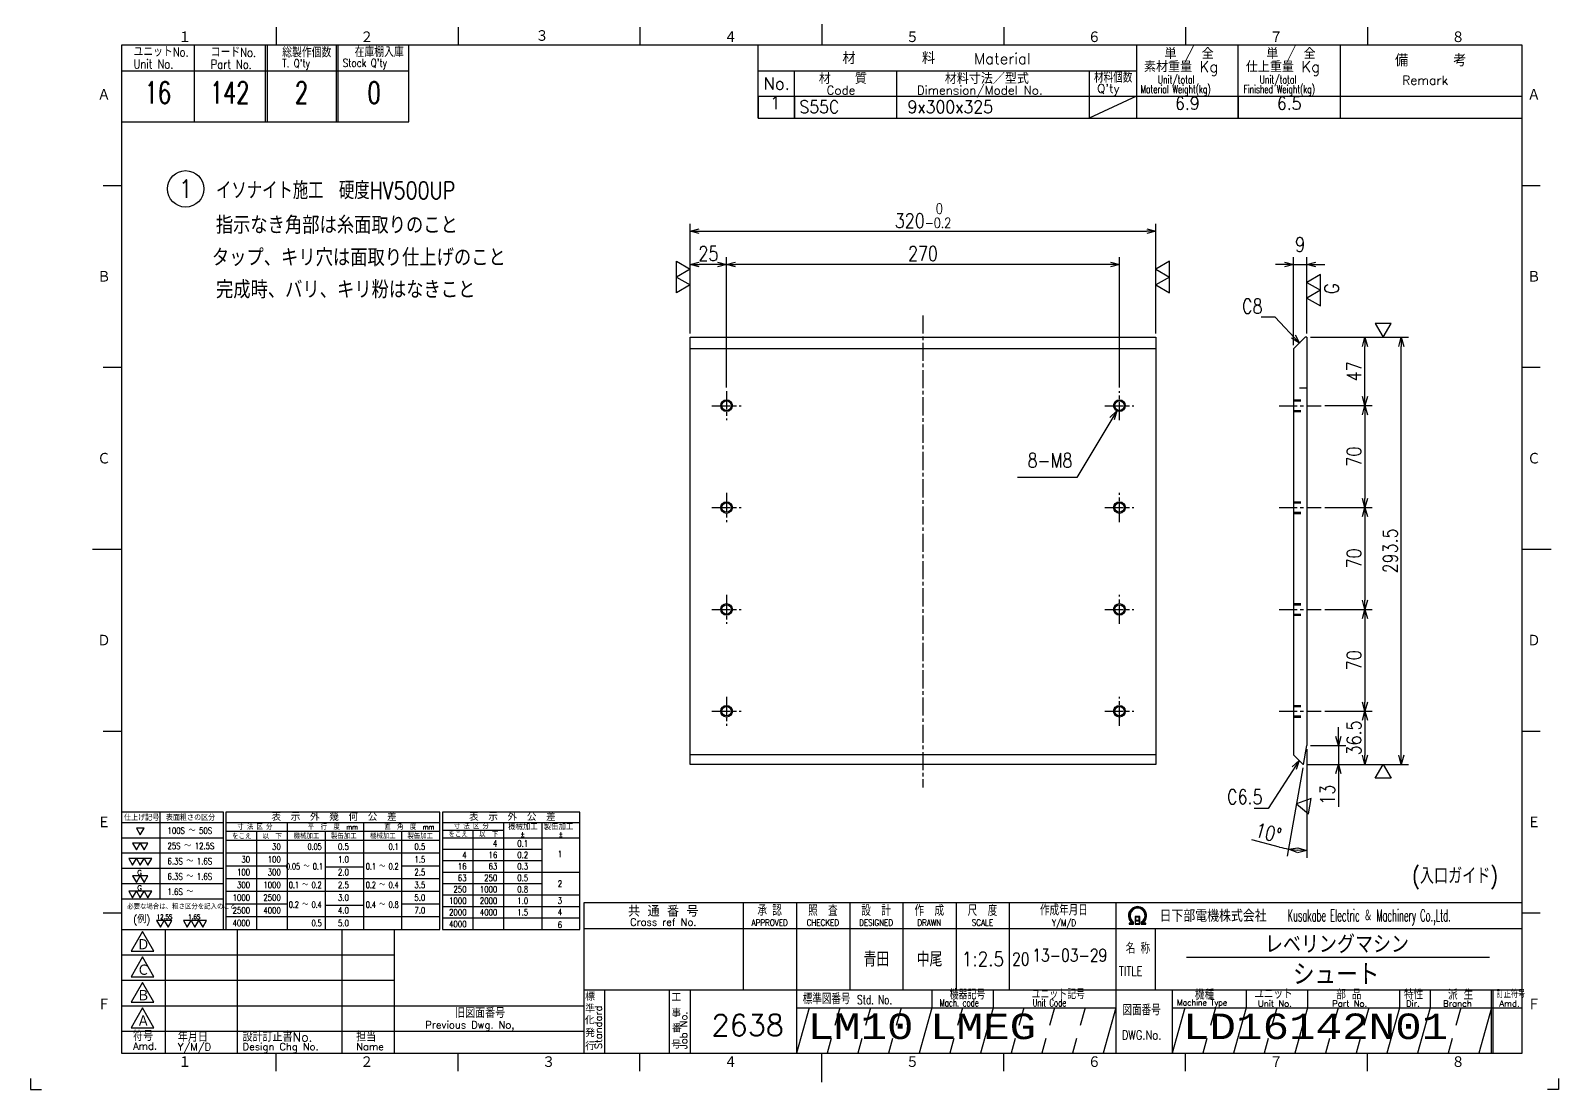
# Model space of a CAD drawing. Extents: x 0 to 1050, y 0 to 1485.
# Drawn here: x 0 to 1050, y 0 to 728 of the extents above; entities that cross this region are included whole.
import ezdxf
from ezdxf.enums import TextEntityAlignment as Align

# ---------------------------------------------------------------- set-up
doc = ezdxf.new("R2010")
doc.units = 0
doc.header["$LTSCALE"] = 2.5
for name, pattern in [('GEN3A', [3.5, 2, -1.5]), ('GEN7A', [7.5, 5, -0.75, 1, -0.75]), ('HIDDEN2', [3.5, 2, -1.5])]:
    doc.linetypes.add(name, pattern=pattern)
doc.layers.get('0').update_dxf_attribs({"linetype": 'CONTINUOUS'})
doc.layers.get('DEFPOINTS').update_dxf_attribs({"linetype": 'CONTINUOUS'})
for name, color, linetype in [('2', 5, 'CONTINUOUS'), ('4', 3, 'CONTINUOUS'), ('5', 3, 'CONTINUOUS'), ('6', 52, 'CONTINUOUS'), ('7A', 4, 'GEN7A'), ('8', 1, 'CONTINUOUS'), ('9', 3, 'HIDDEN2'), ('RAHM2', 1, 'CONTINUOUS'), ('RAHM3', 52, 'CONTINUOUS')]:
    doc.layers.add(name, color=color, linetype=linetype)
doc.styles.add('DIMENSION', font='monotxt.shx', dxfattribs={"bigfont": 'bigfont.shx'})
doc.styles.get("Standard").update_dxf_attribs({"font": 'romans.shx', "width": 0.8, "bigfont": 'extfont.shx'})
doc.dimstyles.new('GEN-ISO', dxfattribs={"dimscale": 2.5, "dimtxt": 4, "dimasz": 2.5, "dimexe": 2, "dimexo": 1, "dimgap": 1, "dimtad": 3, "dimdec": 3, "dimrnd": 0.001, "dimdsep": 46, "dimtxsty": 'Standard', "dimblk": 'OPEN30', "dimcen": 0, "dimclrt": 52, "dimadec": 0, "dimazin": 0, "dimtp": 0.1, "dimtm": 0.1, "dimtfac": 0.6, "dimtdec": 3, "dimtmove": 2, "dimatfit": 3, "dimldrblk": 'OPEN30', "dimfxl": 1, "dimarcsym": 0})

# ---------------------------------------------------------------- blocks, each defined once
blk = doc.blocks.new('1A3ﾌﾞﾋﾝ')
at = {"layer": 'RAHM2', "color": 5, "linetype": 'Continuous'}
for p, q in [((3, 297), (0, 297)), ((0, 297), (0, 294)), ((217.5, 295), (217.5, 287)), ((417, 297), (420, 297)), ((420, 297), (420, 294)), ((67.5, 292), (67.5, 287)), ((117.5, 292), (117.5, 287)), ((167.5, 292), (167.5, 287)), ((267.5, 292), (267.5, 287)), ((317.5, 292), (317.5, 287)), ((367.5, 292), (367.5, 287)), ((410, 287), (25, 287)), ((25, 287), (25, 10)), ((104, 266), (104, 287)), ((410, 10), (410, 287)), ((25, 266), (64.5, 266)), ((64.5, 266), (104, 266)), ((20, 248.5), (25, 248.5)), ((410, 248.5), (415, 248.5)), ((20, 198.5), (25, 198.5)), ((410, 198.5), (415, 198.5)), ((17, 148.5), (25, 148.5)), ((410, 148.5), (418, 148.5)), ((20, 98.5), (25, 98.5)), ((410, 98.5), (415, 98.5)), ((20, 48.5), (25, 48.5)), ((410, 48.5), (415, 48.5)), ((25, 10), (410, 10)), ((67.5, 5), (67.5, 10)), ((117.5, 5), (117.5, 10)), ((217.5, 2), (217.5, 10)), ((267.5, 5), (267.5, 10)), ((317.5, 5), (317.5, 10)), ((367.5, 5), (367.5, 10)), ((0, 3), (0, 0)), ((0, 0), (3, 0)), ((420, 0), (417, 0)), ((420, 3), (420, 0))]:
    blk.add_line(p, q, dxfattribs=at)
at = {"layer": 'RAHM2', "color": 7, "linetype": 'Continuous'}
for p, q in [((45, 287), (45, 266)), ((64.5, 287), (64.5, 266)), ((65, 287), (65, 266)), ((84, 287), (84, 266)), ((84.5, 287), (84.5, 266)), ((200, 267), (200, 287)), ((304, 287), (304, 267)), ((332, 267), (332, 287)), ((360, 287), (360, 267)), ((25, 280), (64.5, 280)), ((64.5, 280), (104, 280)), ((200, 280), (304, 280)), ((210, 267), (210, 280)), ((238, 280), (238, 267)), ((291, 280), (291, 267)), ((200, 273), (410, 273)), ((200, 267), (410, 267)), ((195.93, 51.26), (195.93, 27.42)), ((210.55, 51.26), (210.55, 10)), ((225.18, 51.26), (225.18, 27.42)), ((239.8, 51.26), (239.8, 27.42)), ((254.43, 51.26), (254.43, 27.42)), ((269.05, 51.26), (269.05, 27.42)), ((298.3, 51.26), (298.3, 10)), ((25, 44), (100, 44)), ((37, 44), (37, 10)), ((56.8, 44), (56.8, 10)), ((85.6, 44), (85.6, 10)), ((100, 10), (100, 44)), ((152.05, 44.26), (410, 44.26)), ((269.05, 44.26), (269.05, 27.42)), ((298.3, 44.26), (298.3, 44.26)), ((309.17, 44.26), (309.17, 27.42)), ((25, 37), (100, 37)), ((25, 30), (100, 30)), ((152.05, 27.42), (410, 27.42)), ((157.77, 27.42), (157.77, 10)), ((175.59, 27.42), (175.59, 10)), ((181.3, 27.42), (181.3, 10)), ((247.73, 27.42), (247.73, 22.42)), ((264.59, 27.42), (264.59, 22.42)), ((313.83, 27.42), (313.83, 10)), ((334.15, 27.42), (334.15, 22.42)), ((351, 27.42), (351, 22.42)), ((376.29, 27.42), (376.29, 22.42)), ((384.72, 27.42), (384.72, 22.42)), ((401.57, 10), (401.57, 27.42)), ((402.07, 10), (402.07, 27.42)), ((25, 23), (100, 23)), ((100, 23), (152.05, 23)), ((210.55, 22.42), (298.3, 22.42)), ((313.83, 22.42), (410, 22.42)), ((25, 16), (100, 16)), ((100, 16), (152.05, 16)), ((167.5, 5), (167.5, 10))]:
    blk.add_line(p, q, dxfattribs=at)
at = {"layer": 'RAHM2', "color": 3, "linetype": 'Continuous'}
for p, q in [((317.73, 36.35), (401.03, 36.35)), ((214.02, 22.42), (210.55, 10)), ((247.73, 22.42), (244.26, 10)), ((264.59, 22.42), (261.12, 10)), ((298.3, 22.42), (294.83, 10)), ((334.15, 22.42), (330.68, 10)), ((351, 22.42), (347.54, 10)), ((376.29, 22.42), (372.82, 10)), ((384.72, 22.42), (381.25, 10))]:
    blk.add_line(p, q, dxfattribs=at)
at = {"layer": 'RAHM2', "color": 3, "linetype": 'GEN3A'}
for p, q in [((222.44, 22.42), (218.98, 10)), ((230.87, 22.42), (227.41, 10)), ((239.3, 22.42), (235.84, 10)), ((256.16, 22.42), (252.69, 10)), ((273.01, 22.42), (269.55, 10)), ((281.44, 22.42), (277.98, 10)), ((289.87, 22.42), (286.41, 10)), ((325.72, 22.42), (322.25, 10)), ((342.57, 22.42), (339.11, 10)), ((359.43, 22.42), (355.97, 10)), ((367.86, 22.42), (364.39, 10)), ((393.14, 22.42), (389.68, 10))]:
    blk.add_line(p, q, dxfattribs=at)
at = {"layer": 'RAHM2', "color": 5, "linetype": 'Continuous'}
blk.add_lwpolyline([(410, 51.26), (152.05, 51.26), (152.05, 10)], dxfattribs=at)
at = {"layer": 'RAHM2', "color": 7, "linetype": 'Continuous'}
for points in [[(303.62, 47.51), (303.62, 45.4), (304.92, 45.4), (304.92, 47.51), (303.62, 47.51)], [(303.77, 47.36), (303.77, 46.53), (304.77, 46.53), (304.77, 47.36), (303.77, 47.36)], [(304.77, 46.38), (304.77, 45.55), (303.77, 45.55), (303.77, 46.38), (304.77, 46.38)], [(302.02, 45.4), (303.22, 45.4), (303.22, 46.01)], [(302.02, 45.58), (302.97, 45.58), (302.97, 45.91)], [(302.72, 45.82), (302.72, 45.75), (302.02, 45.75), (302.02, 45.4)], [(305.32, 45.98), (305.32, 45.4), (306.58, 45.4), (306.58, 45.75), (305.85, 45.75), (305.85, 45.8)], [(305.57, 45.87), (305.57, 45.58), (306.58, 45.58)]]:
    blk.add_lwpolyline(points, dxfattribs=at)
for points in [[(30.79, 43.41), (27.65, 37.97), (33.92, 37.97)], [(30.79, 36.41), (27.65, 30.97), (33.92, 30.97)], [(30.79, 29.41), (27.65, 23.97), (33.92, 23.97)], [(30.79, 22.41), (27.65, 16.97), (33.92, 16.97)]]:
    blk.add_lwpolyline(points, close=True, dxfattribs=at)
at = {"layer": 'RAHM2', "color": 3, "linetype": 'Continuous'}
for points in [[(317.29, 22.42), (313.83, 10)], [(401.57, 22.42), (401.57, 22.42), (398.11, 10)]]:
    blk.add_lwpolyline(points, dxfattribs=at)
at = {"layer": 'RAHM2', "color": 7, "linetype": 'Continuous'}
for radius, start, end in [(2.5, 308.2706, 230.8952), (2.28, 303.9949, 234.4013), (2.06, 299.8294, 238.4756)]:
    blk.add_arc((304.3, 47.76), radius, start, end, dxfattribs=at)
at = {"layer": 'RAHM2', "color": 5, "linetype": 'Continuous'}
for s, p in [('１', (40.6, 287.58)), ('２', (90.6, 287.58)), ('４', (190.6, 287.58)), ('５', (240.6, 287.58)), ('６', (290.6, 287.58)), ('７', (340.6, 287.58)), ('８', (390.6, 287.58)), ('Ａ', (18.36, 271.74)), ('Ａ', (411.44, 271.74)), ('Ｂ', (18.36, 221.74)), ('Ｂ', (411.44, 221.74)), ('Ｃ', (18.36, 171.74)), ('Ｃ', (411.44, 171.74)), ('Ｄ', (18.36, 121.74)), ('Ｄ', (411.44, 121.74)), ('Ｅ', (18.36, 71.74)), ('Ｅ', (411.44, 71.74)), ('Ｆ', (18.36, 21.74)), ('Ｆ', (411.44, 21.74)), ('１', (40.6, 5.87)), ('２', (90.6, 5.87)), ('３', (140.6, 5.87)), ('４', (190.6, 5.87)), ('５', (240.6, 5.87)), ('６', (290.6, 5.87)), ('７', (340.6, 5.87)), ('８', (390.6, 5.87))]:
    blk.add_text(s, height=3.31, dxfattribs=at).set_placement(p)
blk.add_text('３', height=3.31, dxfattribs=at).set_placement((140.6, 289.58), align=Align.MIDDLE)
at = {"layer": 'RAHM2', "color": 7, "linetype": 'Continuous'}
for s, height, width, p in [('ユニットNo.', 2.5, 0.8, (28.29, 283.92)), ('コードNo.', 2.5, 0.8, (49.52, 283.81)), ('総製作個数', 2.5, 0.8, (69.17, 283.72)), ('在庫棚入庫', 2.5, 0.8, (89.08, 283.82)), ('Unit No.', 2.5, 0.8, (28.29, 280.64)), ('Part No.', 2.5, 0.8, (49.52, 280.53)), ("T. Q'ty", 2.2, 0.8, (69.17, 280.96)), ("Stock Q'ty", 2.2, 0.8, (85.8, 281.06)), ('材料個数', 3, 0.8, (292.32, 276.75)), ('Unit/total', 2.2, 0.7, (309.86, 276.49)), ('Unit/total', 2.2, 0.7, (337.86, 276.49)), ('Material Weight(kg)', 2.2, 0.68, (305.1, 273.86)), ('Finished Weight(kg)', 2.2, 0.68, (333.46, 273.86)), ('作成年月日', 3, 0.7, (277.49, 47.82)), ('Y/M/D', 1.8, 0.8, (280.79, 44.87)), ('Kusakabe Electric ＆ Machinery Co.,Ltd.', 3.3108, 0.5, (345.56, 46.19)), ('名 称', 3, 0.7, (301.06, 37.33)), ('20', 3.5, 0.8, (269.81, 34.08)), ('TITLE', 2.5, 0.8, (299.18, 31.25)), ('標準図番号', 3, 0.7, (212.26, 23.44)), ('Std. No.', 2.5, 0.7, (227.23, 23.44)), ('機器記号', 2.5, 0.7, (252.65, 24.77)), ('ユニット記号', 2.5, 0.7, (275.14, 24.85)), ('訂正符号', 2, 0.7, (403.01, 25.16)), ('Mach. code', 2, 0.7, (249.86, 22.83)), ('Unit Code', 2, 0.7, (275.45, 22.83)), ('図面番号', 3, 0.7, (300.15, 20.37)), ('Machine Type', 1.7, 0.9, (315.15, 23.05))]:
    blk.add_text(s, height=height, dxfattribs=dict(at, width=width)).set_placement(p)
for s, height, p in [('単 / 全', 3, (311.71, 283.26)), ('単 / 全', 3, (339.71, 283.26)), ('材\u3000\u3000\u3000\u3000\u3000料', 3.311, (223.18, 281.82)), ('Material', 3, (259.34, 281.82)), ('素材重量 Kg', 3, (306.08, 279.63)), ('仕上重量 Kg', 3, (334.08, 279.63)), ('備     考', 3.311, (375.08, 281.21)), ('No.', 3.311, (201.5, 274.82)), ('材\u3000\u3000質', 3, (216.68, 276.39)), ('材料寸法／型式', 3, (251.33, 276.39)), ('Remark', 2.5, (377.03, 276.16)), ('Code', 2.4, (218.82, 273.45)), ('Dimension/Model No.', 2.4, (243.65, 273.45)), ("Q'ty", 2.4, (293.19, 273.93)), ('Ｄ', 3.2, (29.23, 38.2)), ('Ｃ', 3.2, (29.23, 31.2)), ('Ｂ', 3.2, (29.23, 24.2)), ('標', 2, (152.44, 24.43)), ('工', 2, (176.15, 24.24)), ('機種', 2.4, (320.08, 24.76)), ('ユニット', 2.4, (336.39, 24.96)), ('部 品', 2.4, (358.93, 24.79)), ('特性', 2.4, (377.55, 24.78)), ('派 生', 2.4, (389.65, 24.72)), ('旧図面番号', 2.5, (116.71, 19.69)), ('準', 2, (152.47, 21.11)), ('事', 2, (176.17, 19.92)), ('Unit No.', 1.7, (337.39, 22.76)), ('Part No.', 1.7, (357.81, 22.76)), ('Dir.', 1.7, (378.09, 22.76)), ('Branch', 1.7, (388.28, 22.76)), ('Amd.', 1.7, (403.74, 22.76)), ('Ａ', 3.2, (29.23, 17.2)), ('Previous Dwg. No,', 2, (108.5, 16.75)), ('化', 2, (152.37, 17.95)), ('番', 2, (176.31, 15.76)), ('Amd.', 2, (28.17, 10.93)), ('符号', 2.5, (28.17, 13.37)), ('Y/M/D', 2, (40.49, 10.7)), ('年月日', 2.5, (40.49, 13.14)), ('設計訂正書No.', 2.5, (58.29, 13.18)), ('Design Chg No.', 2, (58.29, 10.75)), ('担当', 2.5, (89.5, 13.18)), ('Name', 2, (89.5, 10.75)), ('行', 2, (152.46, 10.82)), ('発', 2, (152.46, 14.47)), ('号', 2, (176.11, 11.28))]:
    blk.add_text(s, height=height, dxfattribs=at).set_placement(p)
for s, height, p in [('共 通 番 号', 3, (173.93, 49.14)), ('Cross ref No.', 2, (173.93, 46.01))]:
    blk.add_text(s, height=height, dxfattribs=at).set_placement(p, align=Align.MIDDLE)
for s, height, width, p in [('承 認', 3, 0.7, (203.18, 49.35)), ('照  査', 3, 0.7, (217.8, 49.35)), ('設  計', 3, 0.7, (232.43, 49.35)), ('作  成', 3, 0.7, (247.05, 49.35)), ('尺  度', 3, 0.7, (261.67, 49.35)), ('APPROVED', 1.8, 0.8, (203.18, 45.85)), ('CHECKED', 1.8, 0.8, (217.8, 45.85)), ('DESIGNED', 1.8, 0.8, (232.43, 45.85)), ('DRAWN', 1.8, 0.8, (247.05, 45.85)), ('SCALE', 1.8, 0.8, (261.67, 45.85)), ('DWG.No.', 2.5, 0.8, (305.41, 14.96))]:
    blk.add_text(s, height=height, dxfattribs=dict(at, width=width)).set_placement(p, align=Align.MIDDLE)
at = {"layer": 'RAHM2', "color": 7, "linetype": 'Continuous', "width": 0.844147}
blk.add_text('日下部電機株式会社', height=3.311, dxfattribs=at).set_placement((310.35, 46.06), (339.79, 46.06), align=Align.FIT)
at = {"layer": 'RAHM2', "color": 7, "linetype": 'Continuous'}
for s, p in [('Standard', (157.07, 11.05)), ('Job No.', (180.5, 11.05))]:
    blk.add_text(s, height=2, rotation=90, dxfattribs=at).set_placement(p)
at = {"layer": 'RAHM2', "color": 5, "linetype": 'Continuous', "width": 0.7}
for tag, p in [('HEADER3', (35, 274.01)), ('HEADER4', (54.75, 274)), ('HEADER15', (74.49, 274)), ('HEADER16', (94.43, 274))]:
    blk.add_attdef(tag, text='', height=6, dxfattribs=at).set_placement(p, align=Align.MIDDLE)
at = {"layer": 'RAHM2', "color": 7, "linetype": 'Continuous'}
blk.add_attdef('HEADER5', text='', height=2.5, dxfattribs=at).set_placement((63.69, 267.1), align=Align.BOTTOM_RIGHT)
for tag, height, width, p in [('HEADER1', 5, 0.9, (359.12, 40.15)), ('HEADER25', 3.2, 0.63, (46.91, 40.38)), ('HEADER23', 3.33, 0.8, (71.4, 40.2)), ('HEADER24', 3.5, 0.8, (92.57, 40.22)), ('HEADER7', 5, 0.8, (174.38, 35.8)), ('GEN-TITLE-SCA', 4, 0.85, (261.79, 35.85)), ('HEADER22', 3.2, 0.63, (46.91, 33.38)), ('HEADER20', 3.33, 0.8, (71.4, 33.2)), ('HEADER21', 3.5, 0.8, (92.57, 33.22)), ('HEADER2', 6, 0.9, (358.89, 31.68)), ('HEADER19', 3.2, 0.63, (46.91, 26.38)), ('HEADER17', 3.33, 0.8, (71.4, 26.2)), ('HEADER18', 3.5, 0.8, (92.57, 26.22)), ('HEADER11', 3.2, 0.63, (46.91, 19.38)), ('HEADER9', 3.33, 0.8, (71.4, 19.2)), ('HEADER10', 3.5, 0.8, (92.57, 19.22)), ('HEADER14', 3.31, 0.8, (126.54, 12.82))]:
    blk.add_attdef(tag, text='', height=height, dxfattribs=dict(at, width=width)).set_placement(p, align=Align.MIDDLE)
at = {"layer": 'RAHM2', "color": 7, "linetype": 'Continuous', "width": 0.8}
blk.add_attdef('GEN-TITLE-DAT', text='', height=3.5, dxfattribs=at).set_placement((275.35, 34.1), align=Align.BOTTOM_LEFT)
at = {"layer": 'RAHM2', "color": 5, "linetype": 'Continuous'}
blk.add_attdef('HEADER6', text='', height=5.8, dxfattribs=at).set_placement((207.09, 13.03), align=Align.BOTTOM_RIGHT)
at = {"layer": 'RAHM2', "color": 5, "linetype": 'Continuous', "style": 'DIMENSION', "width": 1.2}
for tag, p in [('HEADER13', (213.56, 11.75)), ('HEADER12', (247.26, 11.72)), ('GEN-TITLE-DWG', (316.79, 11.74))]:
    blk.add_attdef(tag, text='', height=7.02, dxfattribs=at).set_placement(p, align=Align.BOTTOM_LEFT)
at = {"layer": 'RAHM2', "color": 5, "linetype": 'Continuous', "style": 'DIMENSION'}
blk.add_attdef('HEADER8', text='', height=7.02, dxfattribs=at).set_placement((408.58, 11.71), align=Align.BOTTOM_RIGHT)
blk = doc.blocks.new('STDBUHIN')
at = {"color": 7}
for p, q in [((0, 0), (0, -6)), ((10, 0), (10, -6)), ((38, 0), (38, -6)), ((91, 0), (91, -6)), ((104, 0), (104, -6)), ((132, 0), (132, -6)), ((160, 0), (160, -6)), ((0, -6), (210, -6))]:
    blk.add_line(p, q, dxfattribs=at)
at = {"layer": 'RAHM3', "color": 7, "width": 0.9}
for tag, p in [('1GENST', (4.710911, -4.609434)), ('4GENST', (96.434633, -4.658422)), ('5GENST', (118, -4.729)), ('6GENST', (146, -4.729))]:
    blk.add_attdef(tag, text='', height=3.5, dxfattribs=at).set_placement(p, align=Align.BOTTOM_CENTER)
at = {"layer": 'RAHM3', "color": 7}
for tag, p, width in [('2GENST', (11.373533, -4.658422), 0.8), ('3GENST', (41.070972, -4.658422), 0.8), ('7GENST', (162.759538, -4.671383), 0.9)]:
    blk.add_attdef(tag, p, '', height=3.5, dxfattribs=dict(at, width=width))
blk = doc.blocks.new('_Open30')
at = {"color": 0, "linetype": 'ByBlock', "lineweight": -2}
for p, q in [((-1, 0.27), (0, 0)), ((0, 0), (-1, -0.27)), ((0, 0), (-1, 0))]:
    blk.add_line(p, q, dxfattribs=at)
blk = doc.blocks.new('*D4')
at = {"layer": '5', "color": 0, "lineweight": -2, "transparency": 16777216}
for p, q in [((453.3, 519.4), (453.3, 594.8)), ((459.5, 589.8), (767, 589.8)), ((773.3, 519.4), (773.3, 594.8))]:
    blk.add_line(p, q, dxfattribs=at)
at = {"layer": 'DEFPOINTS', "color": 0, "transparency": 16777216}
for p in [(773.3, 589.8), (453.3, 516.9), (773.3, 516.9)]:
    blk.add_point(p, dxfattribs=at)
at = {"layer": '5', "color": 0, "lineweight": -2, "transparency": 16777216, "xscale": 6.25, "yscale": 6.25, "zscale": 6.25, "rotation": 180}
blk.add_blockref('_Open30', (453.3, 589.8), dxfattribs=at)
at = {"layer": '5', "color": 0, "lineweight": -2, "transparency": 16777216, "xscale": 6.25, "yscale": 6.25, "zscale": 6.25}
blk.add_blockref('_Open30', (773.3, 589.8), dxfattribs=at)
at = {"layer": '5', "color": 52, "transparency": 16777216, "insert": (613.3, 600.4), "char_height": 10, "attachment_point": 5}
blk.add_mtext('320\\H7;\\S  0^ -0.2;', dxfattribs=at)
blk = doc.blocks.new('*D5')
at = {"layer": '5', "color": 0, "lineweight": -2, "transparency": 16777216}
for p, q in [((478.3, 482.4), (478.3, 571.9)), ((748.3, 482.4), (748.3, 571.9)), ((742, 566.9), (484.5, 566.9))]:
    blk.add_line(p, q, dxfattribs=at)
at = {"layer": 'DEFPOINTS', "color": 0, "transparency": 16777216}
for p in [(478.3, 566.9), (478.3, 479.9), (748.3, 479.9)]:
    blk.add_point(p, dxfattribs=at)
at = {"layer": '5', "color": 0, "lineweight": -2, "transparency": 16777216, "xscale": 6.25, "yscale": 6.25, "zscale": 6.25, "rotation": 180}
blk.add_blockref('_Open30', (478.3, 566.9), dxfattribs=at)
at = {"layer": '5', "color": 0, "lineweight": -2, "transparency": 16777216, "xscale": 6.25, "yscale": 6.25, "zscale": 6.25}
blk.add_blockref('_Open30', (748.3, 566.9), dxfattribs=at)
at = {"layer": '5', "color": 52, "transparency": 16777216, "insert": (613.3, 574.4), "char_height": 10, "attachment_point": 5}
blk.add_mtext('270', dxfattribs=at)
blk = doc.blocks.new('GENBALLOON1')
blk.add_circle((0, 0), 5)
at = {"flags": 1}
blk.add_attdef('GEN_PARENT', text='', height=2.5, dxfattribs=at).set_placement((0, 0), align=Align.MIDDLE)
blk.add_attdef('REF_NO', text='', height=3.5).set_placement((0, 0), align=Align.MIDDLE)
at = {"color": 7, "flags": 1}
for tag, p in [('5GENINF', (6.43, 0.96)), ('6GENINF', (6.43, 0.63)), ('7GENINF', (6.43, 0.3)), ('8GENINF', (6.43, -0.04)), ('9GENINF', (6.43, -0.37)), ('3GENINF', (6.43, -2.34)), ('4GENINF', (6.43, -2.67)), ('10GENINF', (6.43, -0.7)), ('11GENINF', (6.43, -1)), ('12GENINF', (6.43, -1.34)), ('13GENINF', (6.43, -1.67)), ('14GENINF', (6.43, -2)), ('15GENINF', (6.43, -3)), ('16GENINF', (6.43, -3.34)), ('17GENINF', (6.43, -3.7)), ('18GENINF', (6.43, -4.04)), ('19GENINF', (6.43, -4.37)), ('20GENINF', (6.43, -4.7)), ('21GENINF', (6.43, -5.04)), ('22GENINF', (6.43, -5.37))]:
    blk.add_attdef(tag, p, '', height=0.2, dxfattribs=at)
blk = doc.blocks.new('*D6')
at = {"layer": '5', "color": 0, "lineweight": -2, "transparency": 16777216}
for p, q in [((453.3, 519.4), (453.3, 571.9)), ((478.3, 482.4), (478.3, 571.9)), ((472, 566.9), (459.5, 566.9))]:
    blk.add_line(p, q, dxfattribs=at)
at = {"layer": 'DEFPOINTS', "color": 0, "transparency": 16777216}
for p in [(453.3, 566.9), (453.3, 516.9), (478.3, 479.9)]:
    blk.add_point(p, dxfattribs=at)
at = {"layer": '5', "color": 0, "lineweight": -2, "transparency": 16777216, "xscale": 6.25, "yscale": 6.25, "zscale": 6.25, "rotation": 180}
blk.add_blockref('_Open30', (453.3, 566.9), dxfattribs=at)
at = {"layer": '5', "color": 0, "lineweight": -2, "transparency": 16777216, "xscale": 6.25, "yscale": 6.25, "zscale": 6.25}
blk.add_blockref('_Open30', (478.3, 566.9), dxfattribs=at)
at = {"layer": '5', "color": 52, "transparency": 16777216, "insert": (465.8, 574.4), "char_height": 10, "attachment_point": 5}
blk.add_mtext('25', dxfattribs=at)
blk = doc.blocks.new('*D9')
at = {"layer": '5', "color": 0, "lineweight": -2, "transparency": 16777216}
for p, q in [((889.5, 469.9), (922, 469.9)), ((917, 463.6), (917, 406.1)), ((889.5, 399.9), (922, 399.9))]:
    blk.add_line(p, q, dxfattribs=at)
at = {"layer": 'DEFPOINTS', "color": 0, "transparency": 16777216}
for p in [(887, 469.9), (887, 399.9), (917, 399.9)]:
    blk.add_point(p, dxfattribs=at)
at = {"layer": '5', "color": 0, "lineweight": -2, "transparency": 16777216, "xscale": 6.25, "yscale": 6.25, "zscale": 6.25}
for p, rotation in [((917, 469.9), 90), ((917, 399.9), 270)]:
    blk.add_blockref('_Open30', p, dxfattribs=dict(at, rotation=rotation))
at = {"layer": '5', "color": 52, "transparency": 16777216, "insert": (909.5, 434.9), "char_height": 10, "attachment_point": 5, "rotation": 90}
blk.add_mtext('70', dxfattribs=at)
blk = doc.blocks.new('*D10')
at = {"layer": '5', "color": 0, "lineweight": -2, "transparency": 16777216}
for p, q in [((879.5, 516.9), (947, 516.9)), ((942, 229.6), (942, 510.6)), ((877.2, 223.4), (947, 223.4))]:
    blk.add_line(p, q, dxfattribs=at)
at = {"layer": 'DEFPOINTS', "color": 0, "transparency": 16777216}
for p in [(877, 516.9), (942, 516.9), (874.7, 223.4)]:
    blk.add_point(p, dxfattribs=at)
at = {"layer": '5', "color": 0, "lineweight": -2, "transparency": 16777216, "xscale": 6.25, "yscale": 6.25, "zscale": 6.25}
for p, rotation in [((942, 516.9), 90), ((942, 223.4), 270)]:
    blk.add_blockref('_Open30', p, dxfattribs=dict(at, rotation=rotation))
at = {"layer": '5', "color": 52, "transparency": 16777216, "insert": (934.5, 370.1), "char_height": 10, "attachment_point": 5, "rotation": 90}
blk.add_mtext('293.5', dxfattribs=at)
blk = doc.blocks.new('*D11')
at = {"layer": '5', "color": 0, "lineweight": -2, "transparency": 16777216}
for p, q in [((889.5, 329.9), (922, 329.9)), ((917, 323.6), (917, 266.1)), ((889.5, 259.9), (922, 259.9))]:
    blk.add_line(p, q, dxfattribs=at)
at = {"layer": 'DEFPOINTS', "color": 0, "transparency": 16777216}
for p in [(887, 329.9), (887, 259.9), (917, 259.9)]:
    blk.add_point(p, dxfattribs=at)
at = {"layer": '5', "color": 0, "lineweight": -2, "transparency": 16777216, "xscale": 6.25, "yscale": 6.25, "zscale": 6.25}
for p, rotation in [((917, 329.9), 90), ((917, 259.9), 270)]:
    blk.add_blockref('_Open30', p, dxfattribs=dict(at, rotation=rotation))
at = {"layer": '5', "color": 52, "transparency": 16777216, "insert": (909.5, 294.9), "char_height": 10, "attachment_point": 5, "rotation": 90}
blk.add_mtext('70', dxfattribs=at)
blk = doc.blocks.new('*D12')
at = {"layer": '5', "color": 0, "lineweight": -2, "transparency": 16777216}
for p, q in [((889.5, 259.9), (922, 259.9)), ((917, 253.6), (917, 229.6)), ((877.2, 223.4), (922, 223.4))]:
    blk.add_line(p, q, dxfattribs=at)
at = {"layer": 'DEFPOINTS', "color": 0, "transparency": 16777216}
for p in [(887, 259.9), (874.7, 223.4), (917, 223.4)]:
    blk.add_point(p, dxfattribs=at)
at = {"layer": '5', "color": 0, "lineweight": -2, "transparency": 16777216, "xscale": 6.25, "yscale": 6.25, "zscale": 6.25}
for p, rotation in [((917, 259.9), 90), ((917, 223.4), 270)]:
    blk.add_blockref('_Open30', p, dxfattribs=dict(at, rotation=rotation))
at = {"layer": '5', "color": 52, "transparency": 16777216, "insert": (909.5, 241.6), "char_height": 10, "attachment_point": 5, "rotation": 90}
blk.add_mtext('36.5', dxfattribs=at)
blk = doc.blocks.new('*D13')
at = {"layer": '5', "color": 0, "lineweight": -2, "transparency": 16777216}
for p, q in [((889.5, 399.9), (922, 399.9)), ((917, 393.6), (917, 336.1)), ((889.5, 329.9), (922, 329.9))]:
    blk.add_line(p, q, dxfattribs=at)
at = {"layer": 'DEFPOINTS', "color": 0, "transparency": 16777216}
for p in [(887, 399.9), (887, 329.9), (917, 329.9)]:
    blk.add_point(p, dxfattribs=at)
at = {"layer": '5', "color": 0, "lineweight": -2, "transparency": 16777216, "xscale": 6.25, "yscale": 6.25, "zscale": 6.25}
for p, rotation in [((917, 399.9), 90), ((917, 329.9), 270)]:
    blk.add_blockref('_Open30', p, dxfattribs=dict(at, rotation=rotation))
at = {"layer": '5', "color": 52, "transparency": 16777216, "insert": (909.5, 364.9), "char_height": 10, "attachment_point": 5, "rotation": 90}
blk.add_mtext('70', dxfattribs=at)
blk = doc.blocks.new('*D14')
at = {"layer": '5', "color": 0, "lineweight": -2, "transparency": 16777216}
for p, q in [((879.5, 516.9), (922, 516.9)), ((917, 476.1), (917, 510.6)), ((889.5, 469.9), (922, 469.9))]:
    blk.add_line(p, q, dxfattribs=at)
at = {"layer": 'DEFPOINTS', "color": 0, "transparency": 16777216}
for p in [(877, 516.9), (917, 516.9), (887, 469.9)]:
    blk.add_point(p, dxfattribs=at)
at = {"layer": '5', "color": 0, "lineweight": -2, "transparency": 16777216, "xscale": 6.25, "yscale": 6.25, "zscale": 6.25}
for p, rotation in [((917, 516.9), 90), ((917, 469.9), 270)]:
    blk.add_blockref('_Open30', p, dxfattribs=dict(at, rotation=rotation))
at = {"layer": '5', "color": 52, "transparency": 16777216, "insert": (909.5, 493.4), "char_height": 10, "attachment_point": 5, "rotation": 90}
blk.add_mtext('47', dxfattribs=at)
blk = doc.blocks.new('*D15')
at = {"layer": '5', "color": 0, "lineweight": -2, "transparency": 16777216}
for p, q in [((868, 511.4), (868, 571.9)), ((877, 519.4), (877, 571.9)), ((861.8, 566.9), (855.5, 566.9)), ((868, 566.9), (877, 566.9)), ((883.3, 566.9), (889.5, 566.9))]:
    blk.add_line(p, q, dxfattribs=at)
at = {"layer": 'DEFPOINTS', "color": 0, "transparency": 16777216}
for p in [(877, 566.9), (877, 516.9), (868, 508.9)]:
    blk.add_point(p, dxfattribs=at)
at = {"layer": '5', "color": 0, "lineweight": -2, "transparency": 16777216, "xscale": 6.25, "yscale": 6.25, "zscale": 6.25}
blk.add_blockref('_Open30', (868, 566.9), dxfattribs=at)
at = {"layer": '5', "color": 0, "lineweight": -2, "transparency": 16777216, "xscale": 6.25, "yscale": 6.25, "zscale": 6.25, "rotation": 180}
blk.add_blockref('_Open30', (877, 566.9), dxfattribs=at)
at = {"layer": '5', "color": 52, "transparency": 16777216, "insert": (872.5, 580.6), "char_height": 10, "attachment_point": 5}
blk.add_mtext('9', dxfattribs=at)
blk = doc.blocks.new('*D16')
at = {"layer": '5', "color": 0, "lineweight": -2, "transparency": 16777216}
for p, q in [((898.8, 242.6), (898.8, 248.9)), ((879.5, 236.4), (903.8, 236.4)), ((898.8, 236.4), (898.8, 223.4)), ((877.2, 223.4), (903.8, 223.4)), ((898.8, 217.1), (898.8, 194.1))]:
    blk.add_line(p, q, dxfattribs=at)
at = {"layer": 'DEFPOINTS', "color": 0, "transparency": 16777216}
for p in [(877, 236.4), (874.7, 223.4), (898.8, 223.4)]:
    blk.add_point(p, dxfattribs=at)
at = {"layer": '5', "color": 0, "lineweight": -2, "transparency": 16777216, "xscale": 6.25, "yscale": 6.25, "zscale": 6.25}
for p, rotation in [((898.8, 236.4), 270), ((898.8, 223.4), 90)]:
    blk.add_blockref('_Open30', p, dxfattribs=dict(at, rotation=rotation))
at = {"layer": '5', "color": 52, "transparency": 16777216, "insert": (891.3, 202.5), "char_height": 10, "attachment_point": 5, "rotation": 90}
blk.add_mtext('13', dxfattribs=at)
blk = doc.blocks.new('*D17')
at = {"layer": '5', "color": 0, "lineweight": -2, "transparency": 16777216}
for p, q in [((877, 233.9), (877, 159.1)), ((874.3, 220.9), (863.6, 160.2)), ((858.4, 166.5), (839.2, 171.6))]:
    blk.add_line(p, q, dxfattribs=at)
for start, end in [(255.0467, 260), (264.9533, 265.0467)]:
    blk.add_arc((877, 236.4), 72.3, start, end, dxfattribs=at)
at = {"layer": 'DEFPOINTS', "color": 0, "transparency": 16777216}
for p in [(877, 516.9), (877, 236.4), (877, 236.4), (874.7, 223.4), (872.8, 164.2)]:
    blk.add_point(p, dxfattribs=at)
at = {"layer": '5', "color": 0, "lineweight": -2, "transparency": 16777216, "xscale": 6.25, "yscale": 6.25, "zscale": 6.25}
for p, rotation in [((864.5, 165.2), 172.4766451983622), ((877, 164.1), 357.5233548016381)]:
    blk.add_blockref('_Open30', p, dxfattribs=dict(at, rotation=rotation))
at = {"layer": '5', "color": 52, "transparency": 16777216, "insert": (850.7, 176.3), "char_height": 10, "attachment_point": 5, "rotation": 345.0467}
blk.add_mtext('10°', dxfattribs=at)
blk = doc.blocks.new('A$C152A366D')
for p, q in [((0, 29.4), (28, 29.4)), ((10.5, 32.2), (10.5, 8.4)), ((28.7, 29.4), (87.5, 29.4)), ((28.7, 26.95), (87.5, 26.95)), ((37.1, 26.95), (37.1, 0)), ((45.5, 29.4), (45.5, 0)), ((56, 26.95), (56, 0)), ((66.5, 29.4), (66.5, 0)), ((77, 26.95), (77, 0)), ((88.2, 29.4), (126, 29.4)), ((88.2, 27.3), (105, 27.3)), ((96.6, 27.3), (96.6, 0)), ((105, 29.4), (105, 0)), ((115.5, 29.4), (115.5, 0)), ((28.7, 24.5), (87.5, 24.5)), ((88.2, 25.2), (126, 25.2)), ((0, 8.4), (28, 8.4))]:
    blk.add_line(p, q)
for points in [[(5.16, 26.02), (6.22, 27.86), (4.1, 27.86), (5.16, 26.02)], [(4.1, 21.82), (5.16, 23.66), (3.04, 23.66), (4.1, 21.82)], [(6.22, 21.82), (7.28, 23.66), (5.16, 23.66), (6.22, 21.82)], [(3.04, 17.62), (4.1, 19.46), (1.98, 19.46), (3.04, 17.62)], [(5.16, 17.62), (6.22, 19.46), (4.1, 19.46), (5.16, 17.62)], [(7.28, 17.62), (8.35, 19.46), (6.22, 19.46), (7.28, 17.62)], [(4.1, 12.86), (5.16, 14.69), (3.04, 14.69), (4.1, 12.86)], [(6.22, 12.86), (7.28, 14.69), (5.16, 14.69), (6.22, 12.86)], [(3.04, 8.66), (4.1, 10.49), (1.98, 10.49), (3.04, 8.66)], [(5.16, 8.66), (6.22, 10.49), (4.1, 10.49), (5.16, 8.66)], [(7.28, 8.66), (8.35, 10.49), (6.22, 10.49), (7.28, 8.66)], [(10.7, 0.61), (11.76, 2.45), (9.63, 2.45), (10.7, 0.61)], [(12.82, 0.61), (13.88, 2.45), (11.76, 2.45), (12.82, 0.61)], [(18.07, 0.61), (19.13, 2.45), (17.01, 2.45), (18.07, 0.61)], [(20.19, 0.61), (21.26, 2.45), (19.13, 2.45), (20.19, 0.61)], [(22.32, 0.61), (23.38, 2.45), (21.26, 2.45), (22.32, 0.61)]]:
    blk.add_lwpolyline(points, close=True)
at = {"layer": '2'}
for points in [[(0, 0), (28, 0), (28, 32.2), (0, 32.2)], [(28.7, 0), (87.5, 0), (87.5, 32.2), (28.7, 32.2)], [(88.2, 0), (126, 0), (126, 32.2), (88.2, 32.2)]]:
    blk.add_lwpolyline(points, close=True, dxfattribs=at)
at = {"layer": '4'}
for p, q in [((0, 25.2), (28, 25.2)), ((0, 21), (28, 21)), ((88.2, 22.05), (115.5, 22.05)), ((28.7, 21), (87.5, 21)), ((28.7, 17.5), (45.5, 17.5)), ((56, 17.15), (66.5, 17.15)), ((77, 17.5), (87.5, 17.5)), ((88.2, 18.9), (115.5, 18.9)), ((0, 16.8), (28, 16.8)), ((28.7, 14), (87.5, 14)), ((88.2, 15.75), (126, 15.75)), ((0, 12.6), (28, 12.6)), ((28.7, 10.5), (87.5, 10.5)), ((88.2, 12.6), (115.5, 12.6)), ((88.2, 9.45), (126, 9.45)), ((28.7, 7), (45.5, 7)), ((56, 6.65), (66.5, 6.65)), ((77, 7), (87.5, 7)), ((88.2, 6.3), (126, 6.3)), ((28.7, 3.5), (87.5, 3.5)), ((88.2, 3.15), (126, 3.15))]:
    blk.add_line(p, q, dxfattribs=at)
at = {"width": 0.9}
for s, height, p in [('仕上げ記号', 1.54, (5.53, 29.91)), ('表面粗さの区分', 1.54, (18.98, 29.91)), ('をこえ', 1.4, (33.04, 24.85)), ('寸 法 区 分', 1.4, (36.67, 27.45)), ('以\u3000下', 1.4, (41.44, 24.85)), ('機械加工', 1.4, (50.85, 24.93)), ('平\u3000行\u3000度\u3000mm', 1.4, (58.11, 27.45)), ('製缶加工', 1.4, (61.11, 24.93)), ('機械加工', 1.4, (71.85, 24.93)), ('直\u3000角\u3000度\u3000mm', 1.4, (79.11, 27.45)), ('製缶加工', 1.4, (82.11, 24.93)), ('をこえ', 1.4, (92.54, 25.38)), ('寸 法 区 分', 1.4, (96.17, 27.62)), ('以\u3000下', 1.4, (100.94, 25.38)), ('機械加工', 1.61, (110.35, 27.35)), ('%%P', 1.4, (110.27, 25.48)), ('製缶加工', 1.61, (120.13, 27.35)), ('%%P', 1.4, (120.77, 25.48))]:
    blk.add_text(s, height=height, dxfattribs=at).set_placement(p, align=Align.CENTER)
for s, p in [('表\u3000示\u3000外\u3000幾\u3000何\u3000公\u3000差', (58.43, 29.86)), ('表\u3000示\u3000外\u3000公\u3000差', (107.45, 29.86))]:
    blk.add_text(s, height=1.96).set_placement(p, align=Align.CENTER)
for s, height, width, p in [('100S ～ 50S', 1.75, 0.8, (12.64, 26.26)), ('25S ～ 12.5S', 1.75, 0.8, (12.64, 22.06)), ('0.1', 1.75, 0.8, (108.79, 22.73)), ('0.2', 1.75, 0.8, (108.79, 19.58)), ('1', 1.75, 0.8, (119.92, 19.81)), ('6.3S ～ 1.6S', 1.75, 0.8, (12.64, 17.86)), ('0.3', 1.75, 0.8, (108.79, 16.43)), ('6.3S ～ 1.6S', 1.75, 0.8, (12.64, 13.66)), ('0.5', 1.75, 0.8, (108.79, 13.28)), ('2', 1.75, 0.8, (119.92, 11.65)), ('1.6S ～ ', 1.75, 0.8, (12.64, 9.46)), ('0.8', 1.75, 0.8, (108.79, 10.13)), ('1.0', 1.75, 0.8, (108.79, 6.98)), ('3', 1.75, 0.8, (119.92, 7.04)), ('必要な場合は、粗さ区分を記入のこと', 1.4, 0.9, (1.56, 5.54)), ('1.5', 1.75, 0.8, (108.79, 3.83)), ('4', 1.75, 0.8, (119.92, 3.89)), ('(例)', 2, 0.9, (3.23, 1.73)), ('12.5S', 1.26, 0.8, (9.67, 2.83)), ('1.6S', 1.26, 0.8, (18.32, 2.83)), ('6', 1.75, 0.8, (119.92, 0.39))]:
    blk.add_text(s, height=height, dxfattribs=dict(width=width)).set_placement(p)
for s, width, p in [('30', 0.8, (43.8, 21.85)), ('0.05', 0.7, (55.02, 21.85)), ('0.5', 0.8, (62.51, 21.85)), ('0.1', 0.7, (76.19, 21.85)), ('0.5', 0.8, (83.51, 21.85)), ('4', 0.8, (94.85, 19.58)), ('16', 0.8, (103.3, 19.58)), ('4', 0.8, (103.3, 22.73)), ('30', 0.8, (35.35, 18.35)), ('100', 0.8, (43.8, 18.35)), ('0.05 ～ 0.1', 0.7, (55.36, 16.42)), ('1.0', 0.8, (62.51, 18.35)), ('0.1 ～ 0.2', 0.7, (76.19, 16.42)), ('1.5', 0.8, (83.51, 18.35)), ('16', 0.8, (94.85, 16.43)), ('63', 0.8, (103.3, 16.43)), ('300', 0.8, (35.35, 11.35)), ('100', 0.8, (35.35, 14.85)), ('1000', 0.8, (43.8, 11.35)), ('300', 0.8, (43.8, 14.85)), ('0.1 ～ 0.2', 0.7, (55.02, 11.35)), ('2.0', 0.8, (62.51, 14.85)), ('2.5', 0.8, (62.51, 11.35)), ('0.2 ～ 0.4', 0.7, (76.19, 11.35)), ('2.5', 0.8, (83.51, 14.85)), ('3.5', 0.8, (83.51, 11.35)), ('63', 0.8, (94.85, 13.28)), ('250', 0.8, (103.3, 13.28)), ('1000', 0.8, (35.35, 7.85)), ('2500', 0.8, (43.8, 7.85)), ('3.0', 0.8, (62.51, 7.85)), ('5.0', 0.8, (83.51, 7.85)), ('1000', 0.8, (94.85, 6.98)), ('250', 0.8, (94.85, 10.13)), ('2000', 0.8, (103.3, 6.98)), ('1000', 0.8, (103.3, 10.13)), ('2500', 0.8, (35.35, 4.35)), ('4000', 0.8, (43.8, 4.35)), ('0.2 ～ 0.4', 0.7, (55.02, 5.93)), ('4.0', 0.8, (62.51, 4.35)), ('0.4 ～ 0.8', 0.7, (76.19, 5.93)), ('7.0', 0.8, (83.51, 4.35)), ('2000', 0.8, (94.85, 3.83)), ('4000', 0.8, (103.3, 3.83)), ('4000', 0.8, (35.35, 0.85)), ('0.5', 0.7, (55.02, 0.85)), ('5.0', 0.8, (62.51, 0.85)), ('4000', 0.8, (94.85, 0.58))]:
    blk.add_text(s, height=1.75, dxfattribs=dict(width=width)).set_placement(p, align=Align.RIGHT)
for p in [(5.6, 14.89), (5.6, 10.69)]:
    blk.add_text('G', height=1.4).set_placement(p, align=Align.RIGHT)

msp = doc.modelspace()

# ---------------------------------------------------------------- linework, layer by layer
msp.add_line((760.0001, 682.5), (727.5001, 667.5))
at = {"layer": '2'}
for p, q in [((453.2826, 223.3795), (453.2826, 516.8795)), ((453.2826, 516.8795), (773.2826, 516.8795)), ((773.2826, 516.8795), (773.2826, 223.3795)), ((876.0171, 516.8795), (868.0171, 508.8795)), ((877.0171, 516.8795), (876.0171, 516.8795)), ((877.0171, 516.8795), (877.0171, 236.3795)), ((773.2826, 508.8795), (453.2826, 508.8795)), ((868.0171, 508.8795), (868.0171, 229.8795)), ((874.7248, 223.3795), (877.0171, 236.3795)), ((773.2826, 229.8795), (453.2826, 229.8795)), ((773.2826, 223.3795), (453.2826, 223.3795)), ((868.0171, 229.8795), (874.5171, 223.3795)), ((874.7248, 223.3795), (874.5171, 223.3795))]:
    msp.add_line(p, q, dxfattribs=at)
for centre in [(478.2826, 469.8795), (748.2826, 469.8795), (478.2826, 399.8795), (748.2826, 399.8795), (478.2826, 329.8795), (748.2826, 329.8795), (478.2826, 259.8795), (748.2826, 259.8795)]:
    msp.add_circle(centre, 3.25, dxfattribs=at)
at = {"layer": '4'}
for centre in [(478.2826, 469.8795), (748.2826, 469.8795), (478.2826, 399.8795), (748.2826, 399.8795), (478.2826, 329.8795), (748.2826, 329.8795), (478.2826, 259.8795), (748.2826, 259.8795)]:
    msp.add_circle(centre, 4, dxfattribs=at)
at = {"layer": '7A'}
for p, q in [((613.2826, 531.8795), (613.2826, 207.3795)), ((478.2826, 479.8795), (478.2826, 459.8795)), ((748.2826, 459.8795), (748.2826, 479.8795)), ((468.2826, 469.8795), (488.2826, 469.8795)), ((738.2826, 469.8795), (758.2826, 469.8795)), ((858.0171, 469.8795), (887.0171, 469.8795)), ((478.2826, 409.8795), (478.2826, 389.8795)), ((748.2826, 389.8795), (748.2826, 409.8795)), ((468.2826, 399.8795), (488.2826, 399.8795)), ((738.2826, 399.8795), (758.2826, 399.8795)), ((858.0171, 399.8795), (887.0171, 399.8795)), ((478.2826, 339.8795), (478.2826, 319.8795)), ((748.2826, 319.8795), (748.2826, 339.8795)), ((468.2826, 329.8795), (488.2826, 329.8795)), ((738.2826, 329.8795), (758.2826, 329.8795)), ((858.0171, 329.8795), (887.0171, 329.8795)), ((478.2826, 269.8795), (478.2826, 249.8795)), ((748.2826, 249.8795), (748.2826, 269.8795)), ((468.2826, 259.8795), (488.2826, 259.8795)), ((738.2826, 259.8795), (758.2826, 259.8795)), ((858.0171, 259.8795), (887.0171, 259.8795))]:
    msp.add_line(p, q, dxfattribs=at)
at = {"layer": '8'}
for points in [[(453.2826, 563.7063), (443.9076, 558.2938), (443.9076, 569.1188), (453.2826, 563.7063)], [(773.2826, 563.7063), (782.6576, 558.2938), (782.6576, 569.1188), (773.2826, 563.7063)], [(453.2826, 552.8813), (443.9076, 547.4688), (443.9076, 558.2938), (453.2826, 552.8813)], [(773.2826, 552.8813), (782.6576, 547.4688), (782.6576, 558.2938), (773.2826, 552.8813)], [(877.0171, 554.6195), (886.3921, 549.207), (886.3921, 560.032), (877.0171, 554.6195)], [(877.0171, 543.7945), (886.3921, 538.382), (886.3921, 549.207), (877.0171, 543.7945)], [(929.5498, 516.8795), (934.9623, 526.2545), (924.1373, 526.2545), (929.5498, 516.8795)], [(929.5498, 223.3795), (934.9623, 214.0045), (924.1373, 214.0045), (929.5498, 223.3795)], [(869.9445, 196.2688), (878.2372, 189.3106), (880.1169, 199.9711), (869.9445, 196.2688)]]:
    msp.add_lwpolyline(points, close=True, dxfattribs=at)
at = {"layer": '9'}
for p, q in [((877.0171, 481.8795), (868.0171, 481.8795)), ((868.0171, 473.8795), (877.0171, 473.8795)), ((868.0171, 473.1295), (877.0171, 473.1295)), ((868.0171, 466.6295), (877.0171, 466.6295)), ((868.0171, 465.8795), (877.0171, 465.8795)), ((868.0171, 403.8795), (877.0171, 403.8795)), ((868.0171, 403.1295), (877.0171, 403.1295)), ((868.0171, 396.6295), (877.0171, 396.6295)), ((868.0171, 395.8795), (877.0171, 395.8795)), ((868.0171, 333.8795), (877.0171, 333.8795)), ((868.0171, 333.1295), (877.0171, 333.1295)), ((868.0171, 326.6295), (877.0171, 326.6295)), ((868.0171, 325.8795), (877.0171, 325.8795)), ((868.0171, 263.8795), (877.0171, 263.8795)), ((868.0171, 263.1295), (877.0171, 263.1295)), ((868.0171, 256.6295), (877.0171, 256.6295)), ((868.0171, 255.8795), (877.0171, 255.8795))]:
    msp.add_line(p, q, dxfattribs=at)

# ---------------------------------------------------------------- block references
at = {"layer": '2', "xscale": 2.5, "yscale": 2.5, "zscale": 2.5}
msp.add_blockref('1A3ﾌﾞﾋﾝ', (0, 0), dxfattribs=at).add_auto_attribs({'GEN-TITLE-DWG': 'LD16142N01', 'GEN-TITLE-DAT': '13-03-29', 'GEN-TITLE-SCA': '1:2.5', 'HEADER1': 'レベリングマシン', 'HEADER2': 'シュート', 'HEADER3': '16', 'HEADER4': '142', 'HEADER6': '2638', 'HEADER12': 'LMEG', 'HEADER13': 'LM10', 'HEADER15': '2', 'HEADER16': '0'})
at = {"layer": '5'}
ref = msp.add_blockref('GENBALLOON1', (106.5906, 618.8754), dxfattribs=dict(at, xscale=2.5, yscale=2.5, zscale=2.5, rotation=1.16042043973863e-05))
ref.add_attrib('REF_NO', '1', dxfattribs={"color": 7, "height": 12.5, "rotation": 0.0000116, "width": 0.9}).set_placement((106.5906, 618.8754), align=Align.MIDDLE_CENTER)
at = {"layer": '6', "xscale": 2.5, "yscale": 2.5, "zscale": 2.5}
msp.add_blockref('A$C152A366D', (62.5, 110), dxfattribs=at)
at = {"layer": 'RAHM2'}
ref = msp.add_blockref('STDBUHIN', (500.0001, 682.5), dxfattribs=dict(at, xscale=2.5, yscale=2.5, zscale=2.5))
ref.add_attrib('1GENST', '1', dxfattribs={"layer": 'RAHM3', "color": 7, "height": 8.75, "width": 0.9}).set_placement((511.7774, 670.9764), align=Align.BOTTOM_CENTER)
ref.add_attrib('2GENST', 'S55C', (528.4339, 670.8539), dxfattribs={"layer": 'RAHM3', "color": 7, "height": 8.75, "width": 0.9})
ref.add_attrib('3GENST', '9x300x325', (602.6775, 670.8539), dxfattribs={"layer": 'RAHM3', "color": 7, "height": 8.75, "width": 0.9})
ref.add_attrib('5GENST', '6.9', dxfattribs={"layer": 'RAHM3', "color": 7, "height": 8.75, "width": 0.9}).set_placement((795.0001, 670.6775), align=Align.BOTTOM_CENTER)
ref.add_attrib('6GENST', '6.5', dxfattribs={"layer": 'RAHM3', "color": 7, "height": 8.75, "width": 0.9}).set_placement((865.0001, 670.6775), align=Align.BOTTOM_CENTER)

# ---------------------------------------------------------------- texts
at = {"layer": '5', "color": 52, "char_height": 10}
for s, insert, attachment_point in [('C8', (846.6832, 538.2134), 6), ('8-M8', (716.0296, 432.3083), 6), ('C6.5', (846.6832, 201.0455), 6), ('青田', (572.4503, 89.4292), 4), ('中尾', (609.0114, 89.4292), 4)]:
    msp.add_mtext(s, dxfattribs=dict(at, insert=insert, attachment_point=attachment_point))
at = {"layer": '6'}
for s, height, width, p in [('イソナイト施工\u3000硬度HV500UP', 12, 0.8, (127.4303, 611.7893)), ('指示なき角部は糸面取りのこと', 12, 0.9, (127.3125, 587.9513)), ('タップ、キリ穴は面取り仕上げのこと', 12, 0.9, (124.6186, 565.6824)), ('完成時、バリ、キリ粉はなきこと', 12, 0.9, (127.4569, 543.584)), ('(入口ガイド)', 11, 0.8, (949.5251, 141.2803))]:
    msp.add_text(s, height=height, dxfattribs=dict(at, width=width)).set_placement(p)
at = {"layer": '6', "color": 0, "insert": (894.1868, 546.7142), "char_height": 10, "attachment_point": 4, "rotation": 90}
msp.add_mtext('G', dxfattribs=at)

# ---------------------------------------------------------------- dimensions: what is measured, and where the dimension line sits
at = {"layer": '5'}
dim = msp.add_linear_dim(base=(773.2826, 589.7726), p1=(453.2826, 516.8795), p2=(773.2826, 516.8795), angle=180, text='<>\\H7;\\S  0^ -0.2;', dimstyle='GEN-ISO', dxfattribs=at)
dim.commit()
dim.dimension.update_dxf_attribs({"geometry": '*D4', "text_midpoint": (613.2826, 600.4393)})
for base, p1, p2, angle, picture, middle in [((453.2826, 566.8795), (478.2826, 479.8795), (453.2826, 516.8795), 180, '*D6', (465.7826, 574.3795)), ((898.7644, 223.3795), (877.0171, 236.3795), (874.7248, 223.3795), 90, '*D16', (891.2644, 202.4747))]:
    dim = msp.add_linear_dim(base=base, p1=p1, p2=p2, angle=angle, dimstyle='GEN-ISO', override={"dimtmove": 0}, dxfattribs=at)
    dim.commit()
    dim.dimension.update_dxf_attribs({"geometry": picture, "text_midpoint": middle})
for base, p1, p2, angle, picture, middle in [((478.2826, 566.8795), (748.2826, 479.8795), (478.2826, 479.8795), 180, '*D5', (613.2826, 574.3795)), ((942.0171, 516.8795), (874.7248, 223.3795), (877.0171, 516.8795), 90, '*D10', (934.5171, 370.1295)), ((917.0171, 516.8795), (887.0171, 469.8795), (877.0171, 516.8795), 90, '*D14', (909.5171, 493.3795)), ((917.0171, 399.8795), (887.0171, 469.8795), (887.0171, 399.8795), 90, '*D9', (909.5171, 434.8795)), ((917.0171, 329.8795), (887.0171, 399.8795), (887.0171, 329.8795), 90, '*D13', (909.5171, 364.8795)), ((917.0171, 259.8795), (887.0171, 329.8795), (887.0171, 259.8795), 90, '*D11', (909.5171, 294.8795)), ((917.0171, 223.3795), (887.0171, 259.8795), (874.7248, 223.3795), 90, '*D12', (909.5171, 241.6295))]:
    dim = msp.add_linear_dim(base=base, p1=p1, p2=p2, angle=angle, dimstyle='GEN-ISO', dxfattribs=at)
    dim.commit()
    dim.dimension.update_dxf_attribs({"geometry": picture, "text_midpoint": middle})
dim = msp.add_linear_dim(base=(877.0171, 566.8795), p1=(868.0171, 508.8795), p2=(877.0171, 516.8795), dimstyle='GEN-ISO', dxfattribs=at)
dim.commit()
dim.dimension.update_dxf_attribs({"geometry": '*D15', "text_midpoint": (872.5171, 580.6295)})
dim = msp.add_angular_dim_2l(base=(872.8122, 164.1842), line1=((877.0171, 516.8795), (877.0171, 236.3795)), line2=((874.7248, 223.3795), (877.0171, 236.3795)), dimstyle='GEN-ISO', override={"dimtmove": 0}, dxfattribs=at)
dim.commit()
dim.dimension.update_dxf_attribs({"geometry": '*D17', "text_midpoint": (850.6997, 176.3187)})

# ---------------------------------------------------------------- leaders
at = {"layer": '5', "annotation_type": 0, "has_hookline": 1, "hookline_direction": 0, "horizontal_direction": (-1, 0, 0)}
for points in [[(872.0171, 512.8795), (855.4332, 530.7943), (849.1832, 530.7943)], [(871.8214, 226.0751), (850.5522, 192.9986), (844.3022, 192.9986)]]:
    msp.add_leader(points, dimstyle='GEN-ISO', dxfattribs=at)
at = {"layer": '5', "annotation_type": 0, "has_hookline": 1, "hookline_direction": 1, "text_width": 32}
msp.add_leader([(746.4826, 466.3073), (718.9595, 420.5703), (712.7095, 420.5703)], dimstyle='GEN-ISO', dxfattribs=at)

doc.saveas('drawing.dxf')
